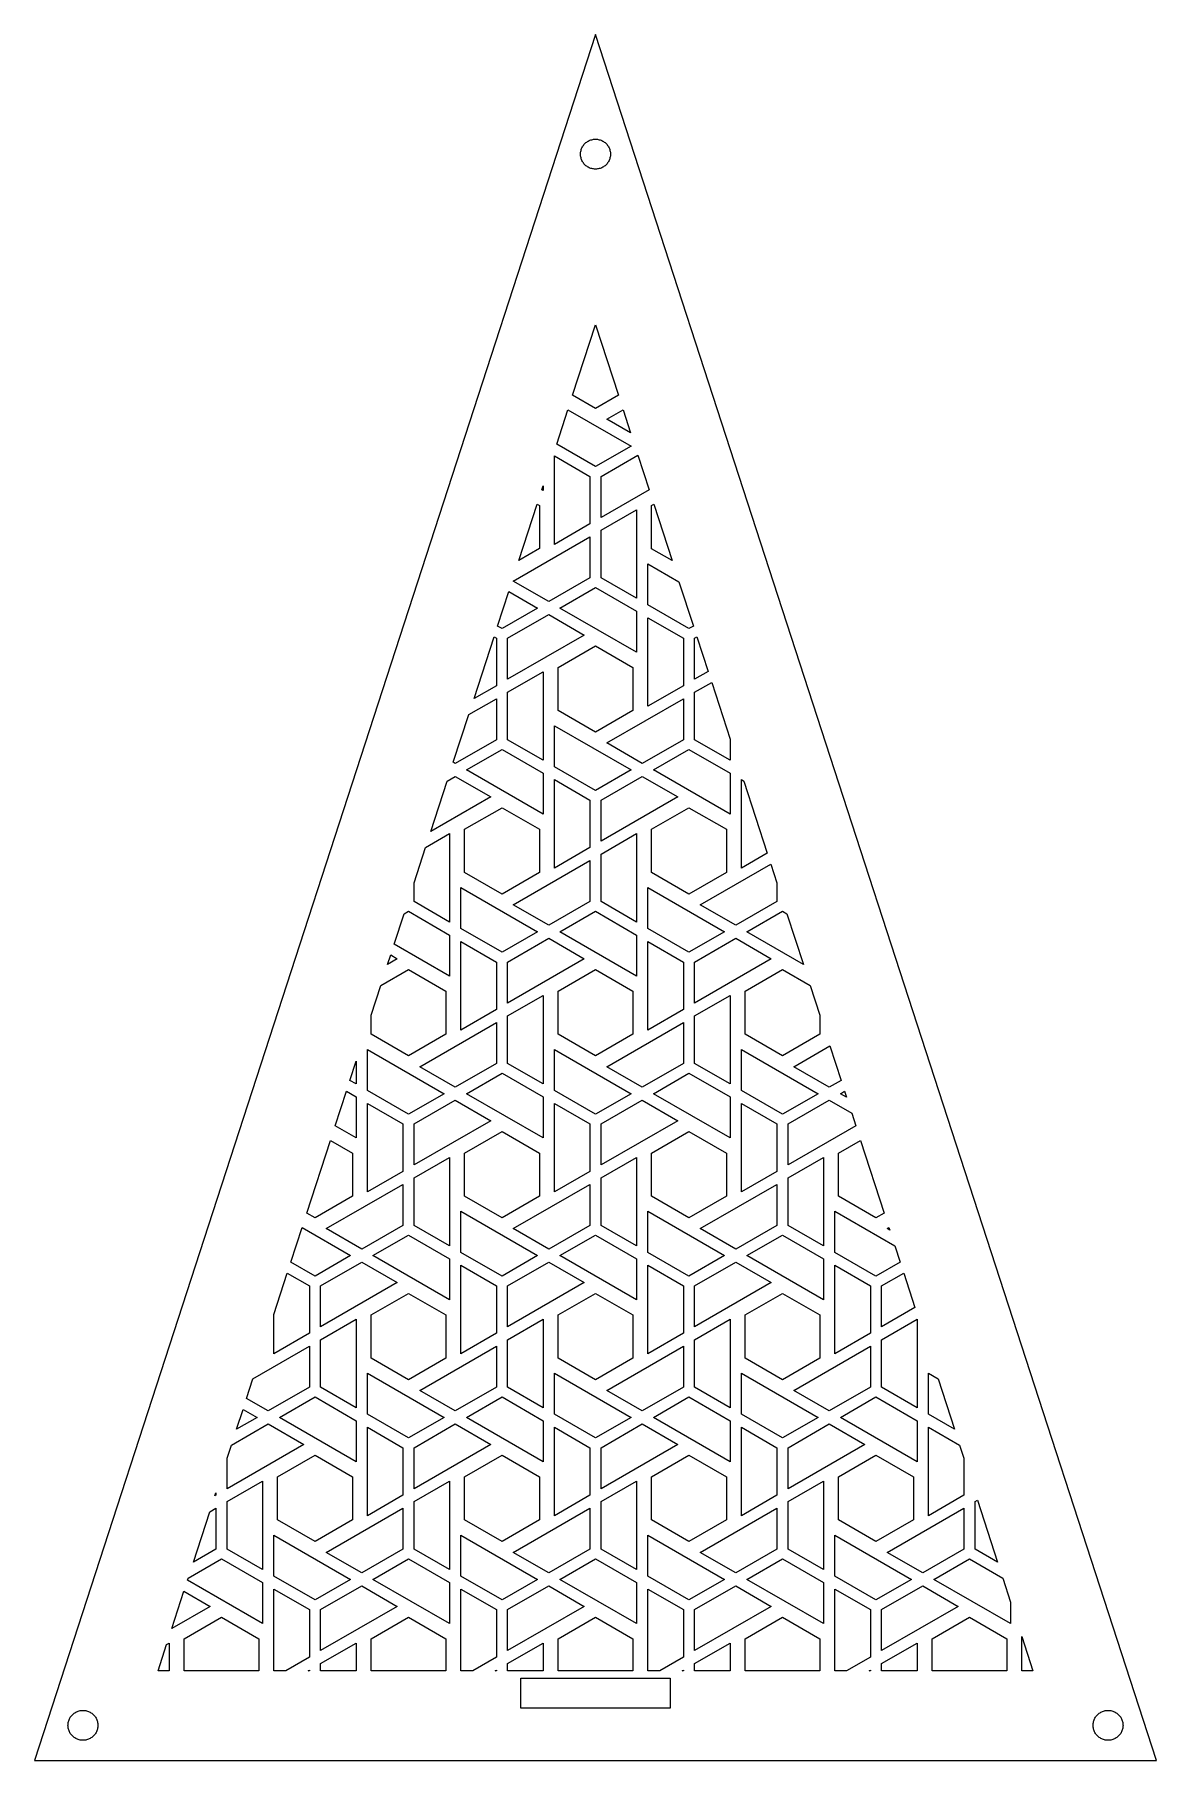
# Model space of a CAD drawing. Header units: metres. Extents: x -75 to 75, y 0 to 231.
import ezdxf

# ---------------------------------------------------------------- set-up
doc = ezdxf.new("R2010")
doc.units = ezdxf.units.M

msp = doc.modelspace()

# ---------------------------------------------------------------- linework, layer by layer
for p, q in [((0, 230.826), (-75, 0)), ((75, 0), (0, 230.826)), ((-2, 214.826), (-1.99605, 214.952)), ((-1.99605, 214.701), (-2, 214.826)), ((-1.99605, 214.952), (-1.98422, 215.077)), ((-1.98422, 214.576), (-1.99605, 214.701)), ((-1.98422, 215.077), (-1.96457, 215.201)), ((-1.96457, 215.201), (-1.93716, 215.324)), ((-1.93716, 215.324), (-1.9021, 215.444)), ((-1.9021, 215.444), (-1.85954, 215.562)), ((-1.85954, 215.562), (-1.80965, 215.678)), ((-1.80965, 215.678), (-1.75261, 215.79)), ((-1.75261, 215.79), (-1.68864, 215.898)), ((-1.68864, 215.898), (-1.61803, 216.002)), ((-1.61803, 216.002), (-1.54102, 216.101)), ((-1.54102, 216.101), (-1.45793, 216.195)), ((-1.45793, 216.195), (-1.36908, 216.284)), ((-1.36908, 216.284), (-1.27484, 216.367)), ((-1.27484, 216.367), (-1.17557, 216.444)), ((-1.17557, 216.444), (-1.07164, 216.515)), ((-1.07164, 216.515), (-0.963501, 216.579)), ((-0.963501, 216.579), (-0.851547, 216.636)), ((-0.851547, 216.636), (-0.736237, 216.686)), ((-0.736237, 216.686), (-0.618027, 216.728)), ((-0.618027, 216.728), (-0.497375, 216.763)), ((-0.497375, 216.763), (-0.374756, 216.791)), ((-0.374756, 216.791), (-0.250656, 216.81)), ((-0.250656, 216.81), (-0.12558, 216.822)), ((-0.12558, 216.822), (0, 216.826)), ((0, 216.826), (0.12558, 216.822)), ((0.12558, 216.822), (0.250656, 216.81)), ((0.250656, 216.81), (0.374756, 216.791)), ((0.374756, 216.791), (0.497375, 216.763)), ((0.497375, 216.763), (0.618027, 216.728)), ((0.618027, 216.728), (0.736237, 216.686)), ((0.736237, 216.686), (0.851547, 216.636)), ((0.851547, 216.636), (0.963501, 216.579)), ((0.963501, 216.579), (1.07164, 216.515)), ((1.07164, 216.515), (1.17557, 216.444)), ((1.17557, 216.444), (1.27484, 216.367)), ((1.27484, 216.367), (1.36908, 216.284)), ((1.36908, 216.284), (1.45793, 216.195)), ((1.45793, 216.195), (1.54102, 216.101)), ((1.54102, 216.101), (1.61803, 216.002)), ((1.61803, 216.002), (1.68864, 215.898)), ((1.68864, 215.898), (1.75261, 215.79)), ((1.75261, 215.79), (1.80965, 215.678)), ((1.80965, 215.678), (1.85954, 215.562)), ((1.85954, 215.562), (1.9021, 215.444)), ((1.9021, 215.444), (1.93716, 215.324)), ((1.93716, 215.324), (1.96457, 215.201)), ((1.96457, 215.201), (1.98422, 215.077)), ((1.98422, 215.077), (1.99605, 214.952)), ((1.99605, 214.701), (1.98422, 214.576)), ((1.99605, 214.952), (2, 214.826)), ((2, 214.826), (1.99605, 214.701)), ((-1.96457, 214.451), (-1.98422, 214.576)), ((-1.93716, 214.329), (-1.96457, 214.451)), ((-1.9021, 214.208), (-1.93716, 214.329)), ((-1.85954, 214.09), (-1.9021, 214.208)), ((-1.80965, 213.975), (-1.85954, 214.09)), ((-1.75261, 213.863), (-1.80965, 213.975)), ((-1.68864, 213.755), (-1.75261, 213.863)), ((-1.61803, 213.651), (-1.68864, 213.755)), ((-1.54102, 213.551), (-1.61803, 213.651)), ((-1.45793, 213.457), (-1.54102, 213.551)), ((-1.36908, 213.368), (-1.45793, 213.457)), ((-1.27484, 213.285), (-1.36908, 213.368)), ((-1.17557, 213.208), (-1.27484, 213.285)), ((-1.07164, 213.138), (-1.17557, 213.208)), ((-0.963501, 213.074), (-1.07164, 213.138)), ((-0.851547, 213.017), (-0.963501, 213.074)), ((-0.736237, 212.967), (-0.851547, 213.017)), ((-0.618027, 212.924), (-0.736237, 212.967)), ((-0.497375, 212.889), (-0.618027, 212.924)), ((-0.374756, 212.862), (-0.497375, 212.889)), ((-0.250656, 212.842), (-0.374756, 212.862)), ((-0.12558, 212.83), (-0.250656, 212.842)), ((0, 212.826), (-0.12558, 212.83)), ((0.12558, 212.83), (0, 212.826)), ((0.250656, 212.842), (0.12558, 212.83)), ((0.374756, 212.862), (0.250656, 212.842)), ((0.497375, 212.889), (0.374756, 212.862)), ((0.618027, 212.924), (0.497375, 212.889)), ((0.736237, 212.967), (0.618027, 212.924)), ((0.851547, 213.017), (0.736237, 212.967)), ((0.963501, 213.074), (0.851547, 213.017)), ((1.07164, 213.138), (0.963501, 213.074)), ((1.17557, 213.208), (1.07164, 213.138)), ((1.27484, 213.285), (1.17557, 213.208)), ((1.36908, 213.368), (1.27484, 213.285)), ((1.45793, 213.457), (1.36908, 213.368)), ((1.54102, 213.551), (1.45793, 213.457)), ((1.61803, 213.651), (1.54102, 213.551)), ((1.68864, 213.755), (1.61803, 213.651)), ((1.75261, 213.863), (1.68864, 213.755)), ((1.80965, 213.975), (1.75261, 213.863)), ((1.85954, 214.09), (1.80965, 213.975)), ((1.9021, 214.208), (1.85954, 214.09)), ((1.93716, 214.329), (1.9021, 214.208)), ((1.96457, 214.451), (1.93716, 214.329)), ((1.98422, 214.576), (1.96457, 214.451)), ((-3.05441, 182.593), (0, 191.993)), ((0, 191.993), (3.05435, 182.593)), ((0, 180.83), (-3.05441, 182.593)), ((3.05435, 182.593), (0, 180.83)), ((-5.18695, 176.03), (-3.6864, 180.648)), ((-3.6864, 180.648), (4.7493, 175.777)), ((1.49994, 179.386), (3.68634, 180.648)), ((3.68634, 180.648), (4.69611, 177.54)), ((4.69611, 177.54), (1.49994, 179.386)), ((0, 173.035), (-5.18695, 176.03)), ((4.7493, 175.777), (0, 173.035)), ((-5.50003, 174.477), (-0.749969, 171.735)), ((-5.50003, 162.643), (-5.50003, 174.477)), ((0.750351, 171.735), (5.66106, 174.57)), ((5.66106, 174.57), (7.16162, 169.952)), ((-0.749969, 171.735), (-0.749969, 165.385)), ((0.750732, 166.251), (0.750351, 171.735)), ((-7.16158, 169.952), (-7.00031, 170.449)), ((-7.00035, 169.859), (-7.16158, 169.952)), ((-7.00031, 170.449), (-7.00035, 169.859)), ((7.16162, 169.952), (0.750732, 166.251)), ((-10.2377, 160.485), (-7.79352, 168.007)), ((-7.79352, 168.007), (-7.50046, 167.838)), ((-7.50046, 167.838), (-7.50046, 162.066)), ((0.749969, 164.519), (5.50003, 167.261)), ((5.50003, 167.261), (5.50003, 155.426)), ((7.50046, 167.838), (7.79361, 168.007)), ((7.50046, 162.065), (7.50046, 167.838)), ((7.79361, 168.007), (10.2377, 160.485)), ((-0.749969, 165.385), (-5.50003, 162.643)), ((0.749969, 158.168), (0.749969, 164.519)), ((-11.0001, 157.735), (-0.750732, 163.652)), ((-7.50046, 162.066), (-10.2377, 160.485)), ((-0.750732, 163.652), (-0.750351, 158.168)), ((10.2377, 160.485), (7.50046, 162.065)), ((6.99997, 154.56), (7.00035, 160.044)), ((7.00035, 160.044), (11.1616, 157.642)), ((-6.25038, 154.993), (-11.0001, 157.735)), ((-0.750351, 158.168), (-6.25038, 154.993)), ((5.50003, 155.426), (0.749969, 158.168)), ((11.1616, 157.642), (13.0849, 151.722)), ((-13.085, 151.722), (-11.5844, 156.34)), ((-11.5844, 156.34), (-7.7507, 154.127)), ((-4.7493, 154.126), (0, 156.868)), ((0, 156.868), (5.50003, 153.693)), ((-7.7507, 154.127), (-12.5, 151.384)), ((-11.7496, 150.085), (-6.24962, 153.26)), ((-6.24962, 153.26), (-1.49994, 150.518)), ((5.49965, 148.209), (-4.7493, 154.126)), ((5.50003, 153.693), (5.49965, 148.209)), ((12.5, 151.384), (6.99997, 154.56)), ((6.99997, 152.827), (11.75, 150.085)), ((6.99997, 140.992), (6.99997, 152.827)), ((-16.2416, 142.007), (-13.559, 150.263)), ((-13.559, 150.263), (-13.25, 150.085)), ((-13.25, 150.085), (-13.25, 143.734)), ((-12.5, 151.384), (-13.085, 151.722)), ((-11.7493, 144.6), (-11.7496, 150.085)), ((-1.49994, 150.518), (-11.7493, 144.6)), ((11.75, 150.085), (11.75, 143.734)), ((13.0849, 151.722), (12.5, 151.384)), ((13.2504, 150.085), (13.5591, 150.263)), ((13.2507, 144.6), (13.2504, 150.085)), ((13.5591, 150.263), (15.0596, 145.645)), ((-4.99954, 146.187), (0, 149.074)), ((0, 149.074), (4.99954, 146.188)), ((-11.75, 142.868), (-6.99997, 145.61)), ((-6.99997, 145.61), (-6.99997, 133.775)), ((-4.99954, 140.414), (-4.99954, 146.187)), ((4.99954, 146.188), (4.99954, 140.415)), ((15.0596, 145.645), (13.2507, 144.6)), ((-13.25, 143.734), (-16.2416, 142.007)), ((11.75, 143.734), (6.99997, 140.992)), ((13.25, 142.868), (15.5335, 144.186)), ((15.5335, 144.186), (18, 136.595)), ((-16.9343, 139.875), (-13.2507, 142.002)), ((-13.2507, 142.002), (-13.2504, 136.517)), ((-11.75, 136.517), (-11.75, 142.868)), ((1.49994, 136.084), (11.7493, 142.002)), ((11.7493, 142.002), (11.7496, 136.517)), ((13.25, 136.517), (13.25, 142.868)), ((-19.0086, 133.491), (-16.9343, 139.875)), ((0, 137.528), (-4.99954, 140.414)), ((4.99954, 140.415), (0, 137.528)), ((-13.2504, 136.517), (-18.7504, 133.342)), ((-6.99997, 133.775), (-11.75, 136.517)), ((-5.50003, 132.909), (-5.49965, 138.393)), ((-5.49965, 138.393), (4.7493, 132.476)), ((11.7496, 136.517), (6.24962, 133.342)), ((18, 133.775), (13.25, 136.517)), ((18, 136.595), (18, 133.775)), ((-17.2493, 132.475), (-12.5, 135.218)), ((-12.5, 135.218), (-6.99997, 132.042)), ((6.24962, 133.342), (1.49994, 136.084)), ((7.7507, 132.475), (12.5, 135.218)), ((12.5, 135.218), (18, 132.042)), ((-19.821, 130.991), (-18.7496, 131.609)), ((-18.7504, 133.342), (-19.0086, 133.491)), ((-18.7496, 131.609), (-13.9999, 128.867)), ((-7.00035, 126.558), (-17.2493, 132.475)), ((-6.99997, 132.042), (-7.00035, 126.558)), ((0, 129.734), (-5.50003, 132.909)), ((4.7493, 132.476), (0, 129.734)), ((0.750351, 128.434), (6.25038, 131.609)), ((6.25038, 131.609), (11.0001, 128.867)), ((17.9996, 126.558), (7.7507, 132.475)), ((18, 132.042), (17.9996, 126.558)), ((-22.0145, 124.24), (-19.821, 130.991)), ((-5.50003, 131.176), (-0.749969, 128.434)), ((-5.50003, 119.341), (-5.50003, 131.176)), ((19.5, 131.176), (19.821, 130.991)), ((19.5, 119.341), (19.5, 131.176)), ((19.821, 130.991), (22.9576, 121.337)), ((-13.9999, 128.867), (-22.0145, 124.24)), ((-17.4995, 124.537), (-12.5, 127.423)), ((-12.5, 127.423), (-7.50046, 124.537)), ((-0.749969, 128.434), (-0.749969, 122.083)), ((0.750732, 122.95), (0.750351, 128.434)), ((11.0001, 128.867), (0.750732, 122.95)), ((7.50046, 124.537), (12.5, 127.423)), ((12.5, 127.423), (17.4995, 124.537)), ((-22.7072, 122.108), (-19.5, 123.959)), ((-19.5, 123.959), (-19.5, 112.125)), ((-17.4995, 118.764), (-17.4995, 124.537)), ((-7.50046, 124.537), (-7.50046, 118.764)), ((0.749969, 121.217), (5.50003, 123.959)), ((5.50003, 123.959), (5.50003, 112.125)), ((7.50046, 118.764), (7.50046, 124.537)), ((17.4995, 124.537), (17.4995, 118.764)), ((-24.25, 117.36), (-22.7072, 122.108)), ((-11.0001, 114.434), (-0.750732, 120.351)), ((-0.749969, 122.083), (-5.50003, 119.341)), ((-0.750732, 120.351), (-0.750351, 114.867)), ((0.749969, 114.867), (0.749969, 121.217)), ((22.9576, 121.337), (19.5, 119.341)), ((-12.5, 115.878), (-17.4995, 118.764)), ((-7.50046, 118.764), (-12.5, 115.878)), ((12.5, 115.878), (7.50046, 118.764)), ((17.4995, 118.764), (12.5, 115.878)), ((13.9999, 114.434), (23.4314, 119.879)), ((23.4314, 119.879), (24.2495, 117.361)), ((-24.25, 114.867), (-24.25, 117.36)), ((-18, 111.258), (-17.9996, 116.743)), ((-17.9996, 116.743), (-7.7507, 110.825)), ((6.99997, 111.258), (7.00035, 116.743)), ((7.00035, 116.743), (17.2493, 110.825)), ((24.2495, 117.361), (24.2496, 114.867)), ((-26.9065, 109.184), (-25.5935, 113.225)), ((-25.5935, 113.225), (-25, 113.567)), ((-25, 113.567), (-19.5, 110.392)), ((-19.5, 112.125), (-24.25, 114.867)), ((-6.25038, 111.691), (-11.0001, 114.434)), ((-0.750351, 114.867), (-6.25038, 111.691)), ((-4.7493, 110.825), (0, 113.567)), ((0, 113.567), (5.50003, 110.392)), ((5.50003, 112.125), (0.749969, 114.867)), ((18.7496, 111.691), (13.9999, 114.434)), ((24.2496, 114.867), (18.7496, 111.691)), ((20.2507, 110.825), (25, 113.567)), ((25, 113.567), (25.5935, 113.225)), ((25.5935, 113.225), (27.787, 106.474)), ((-12.5, 108.083), (-18, 111.258)), ((-7.7507, 110.825), (-12.5, 108.083)), ((5.49965, 104.908), (-4.7493, 110.825)), ((12.5, 108.083), (6.99997, 111.258)), ((17.2493, 110.825), (12.5, 108.083)), ((27.787, 106.474), (20.2507, 110.825)), ((-19.5004, 104.908), (-26.9065, 109.184)), ((-19.5, 110.392), (-19.5004, 104.908)), ((-18, 109.526), (-13.25, 106.784)), ((-18, 97.691), (-18, 109.526)), ((-11.7496, 106.784), (-6.24962, 109.959)), ((-6.24962, 109.959), (-1.49994, 107.217)), ((5.50003, 110.392), (5.49965, 104.908)), ((6.99997, 109.526), (11.75, 106.784)), ((6.99997, 97.691), (6.99997, 109.526)), ((13.2504, 106.784), (18.7504, 109.959)), ((18.7504, 109.959), (23.5001, 107.217)), ((-27.7871, 106.474), (-27.3805, 107.725)), ((-26.4999, 107.217), (-27.7871, 106.474)), ((-27.3805, 107.725), (-26.4999, 107.217)), ((-13.25, 106.784), (-13.25, 100.433)), ((-11.7493, 101.299), (-11.7496, 106.784)), ((-1.49994, 107.217), (-11.7493, 101.299)), ((11.75, 106.784), (11.75, 100.433)), ((13.2507, 101.299), (13.2504, 106.784)), ((23.5001, 107.217), (13.2507, 101.299)), ((-28.711, 103.63), (-25, 105.773)), ((-25, 105.773), (-20.0005, 102.887)), ((-4.99954, 102.886), (0, 105.773)), ((0, 105.773), (4.99954, 102.887)), ((20.0005, 102.886), (25, 105.773)), ((25, 105.773), (28.7108, 103.631)), ((-29.9995, 99.6644), (-28.711, 103.63)), ((-20.0005, 102.887), (-20.0005, 97.1138)), ((-11.75, 99.567), (-6.99997, 102.309)), ((-6.99997, 102.309), (-6.99997, 90.4743)), ((-4.99954, 97.1134), (-4.99954, 102.886)), ((4.99954, 102.887), (4.99954, 97.1138)), ((13.25, 99.567), (18, 102.309)), ((18, 102.309), (18, 90.4743)), ((20.0005, 97.1134), (20.0005, 102.886)), ((28.7108, 103.631), (29.9995, 99.6644)), ((-29.9995, 97.1134), (-29.9995, 99.6644)), ((-13.25, 100.433), (-18, 97.691)), ((-11.75, 93.2163), (-11.75, 99.567)), ((11.75, 100.433), (6.99997, 97.691)), ((13.25, 93.2163), (13.25, 99.567)), ((29.9995, 99.6644), (29.9995, 97.1138)), ((-25, 94.2272), (-29.9995, 97.1134)), ((-20.0005, 97.1138), (-25, 94.2272)), ((-23.5001, 92.7834), (-13.2507, 98.7007)), ((-13.2507, 98.7007), (-13.2504, 93.2163)), ((0, 94.2272), (-4.99954, 97.1134)), ((4.99954, 97.1138), (0, 94.2272)), ((1.49994, 92.7834), (11.7493, 98.7007)), ((11.7493, 98.7007), (11.7496, 93.2163)), ((25, 94.2272), (20.0005, 97.1134)), ((29.9995, 97.1138), (25, 94.2272)), ((-30.5, 89.608), (-30.4996, 95.0924)), ((-30.4996, 95.0924), (-20.2507, 89.175)), ((-5.50003, 89.608), (-5.49965, 95.0924)), ((-5.49965, 95.0924), (4.7493, 89.175)), ((19.5, 89.608), (19.5004, 95.0924)), ((19.5004, 95.0924), (29.7493, 89.175)), ((26.4999, 92.7834), (31.3294, 95.5716)), ((31.3294, 95.5716), (32.8299, 90.9533)), ((-32.8299, 90.9534), (-32, 93.5077)), ((-32, 93.5077), (-32, 90.4743)), ((-18.7504, 90.041), (-23.5001, 92.7834)), ((-13.2504, 93.2163), (-18.7504, 90.041)), ((-6.99997, 90.4743), (-11.75, 93.2163)), ((6.24962, 90.041), (1.49994, 92.7834)), ((11.7496, 93.2163), (6.24962, 90.041)), ((18, 90.4743), (13.25, 93.2163)), ((31.2496, 90.041), (26.4999, 92.7834)), ((-32, 90.4743), (-32.8299, 90.9534)), ((-17.2493, 89.1747), (-12.5, 91.917)), ((-12.5, 91.917), (-6.99997, 88.7417)), ((7.7507, 89.1747), (12.5, 91.917)), ((12.5, 91.917), (18, 88.7417)), ((32.8299, 90.9533), (31.2496, 90.041)), ((-34.8045, 84.8763), (-33.3039, 89.4945)), ((-33.3039, 89.4945), (-32, 88.7417)), ((-32, 88.7417), (-32.0004, 83.2573)), ((-25, 86.4326), (-30.5, 89.608)), ((-30.5, 87.8754), (-25.75, 85.1334)), ((-30.5, 76.0406), (-30.5, 87.8754)), ((-20.2507, 89.175), (-25, 86.4326)), ((-24.2496, 85.1334), (-18.7496, 88.3087)), ((-18.7496, 88.3087), (-13.9999, 85.5663)), ((-7.00035, 83.2573), (-17.2493, 89.1747)), ((-6.99997, 88.7417), (-7.00035, 83.2573)), ((0, 86.4326), (-5.50003, 89.608)), ((-5.50003, 87.8754), (-0.749969, 85.1334)), ((-5.50003, 76.0406), (-5.50003, 87.8754)), ((4.7493, 89.175), (0, 86.4326)), ((0.750351, 85.1334), (6.25038, 88.3087)), ((6.25038, 88.3087), (11.0001, 85.5663)), ((17.9996, 83.2573), (7.7507, 89.1747)), ((18, 88.7417), (17.9996, 83.2573)), ((25, 86.4326), (19.5, 89.608)), ((19.5, 87.8754), (24.25, 85.1334)), ((19.5, 76.0406), (19.5, 87.8754)), ((29.7493, 89.175), (25, 86.4326)), ((25.7504, 85.1334), (31.2504, 88.3087)), ((31.2504, 88.3087), (34.2524, 86.5754)), ((32.7507, 89.1747), (33.304, 89.4942)), ((33.5596, 88.7076), (32.7507, 89.1747)), ((33.304, 89.4942), (33.5596, 88.7076)), ((-13.9999, 85.5663), (-24.2493, 79.649)), ((11.0001, 85.5663), (0.750732, 79.649)), ((34.2524, 86.5754), (34.8045, 84.8761)), ((-32.0004, 83.2573), (-34.8045, 84.8763)), ((-25.75, 85.1334), (-25.75, 78.7827)), ((-24.2493, 79.649), (-24.2496, 85.1334)), ((-17.4995, 81.2359), (-12.5, 84.1225)), ((-12.5, 84.1225), (-7.50046, 81.2363)), ((-0.749969, 85.1334), (-0.749969, 78.7827)), ((0.750732, 79.649), (0.750351, 85.1334)), ((7.50046, 81.2359), (12.5, 84.1225)), ((12.5, 84.1225), (17.4995, 81.2363)), ((24.25, 85.1334), (24.25, 78.7827)), ((25.7507, 79.649), (25.7504, 85.1334)), ((34.8045, 84.8761), (25.7507, 79.649)), ((-38.5953, 73.2092), (-35.4365, 82.9312)), ((-35.4365, 82.9312), (-32.5005, 81.2363)), ((-32.5005, 81.2363), (-32.5005, 75.4635)), ((-17.4995, 75.4631), (-17.4995, 81.2359)), ((-7.50046, 81.2363), (-7.50046, 75.4635)), ((7.50046, 75.4631), (7.50046, 81.2359)), ((17.4995, 81.2363), (17.4995, 75.4635)), ((32.5005, 81.2359), (35.4365, 82.9311)), ((32.5005, 75.4631), (32.5005, 81.2359)), ((35.4365, 82.9311), (38.5953, 73.2093)), ((-25.75, 78.7827), (-30.5, 76.0406)), ((-24.25, 77.9167), (-19.5, 80.6587)), ((-19.5, 80.6587), (-19.5, 68.824)), ((-0.749969, 78.7827), (-5.50003, 76.0406)), ((0.749969, 77.9167), (5.50003, 80.6587)), ((5.50003, 80.6587), (5.50003, 68.824)), ((24.25, 78.7827), (19.5, 76.0406)), ((25.75, 77.9167), (30.5, 80.6587)), ((30.5, 80.6587), (30.5, 68.824)), ((-36.0001, 71.133), (-25.7507, 77.0504)), ((-25.7507, 77.0504), (-25.7504, 71.566)), ((-24.25, 71.566), (-24.25, 77.9167)), ((-11.0001, 71.133), (-0.750732, 77.0504)), ((-0.750732, 77.0504), (-0.750351, 71.566)), ((0.749969, 71.566), (0.749969, 77.9167)), ((13.9999, 71.133), (24.2493, 77.0504)), ((24.2493, 77.0504), (24.2496, 71.566)), ((25.75, 71.566), (25.75, 77.9167)), ((-32.5005, 75.4635), (-37.5, 72.5769)), ((-12.5, 72.5769), (-17.4995, 75.4631)), ((-7.50046, 75.4635), (-12.5, 72.5769)), ((12.5, 72.5769), (7.50046, 75.4631)), ((17.4995, 75.4635), (12.5, 72.5769)), ((37.5, 72.5769), (32.5005, 75.4631)), ((-37.5, 72.5769), (-38.5953, 73.2092)), ((-25.7504, 71.566), (-31.2504, 68.3907)), ((-19.5, 68.824), (-24.25, 71.566)), ((-18, 67.9577), (-17.9996, 73.4421)), ((-17.9996, 73.4421), (-7.7507, 67.5247)), ((-0.750351, 71.566), (-6.25038, 68.3907)), ((5.50003, 68.824), (0.749969, 71.566)), ((6.99997, 67.9577), (7.00035, 73.4421)), ((7.00035, 73.4421), (17.2493, 67.5247)), ((24.2496, 71.566), (18.7496, 68.3907)), ((30.5, 68.824), (25.75, 71.566)), ((32, 67.9577), (32.0004, 73.4421)), ((32.0004, 73.4421), (40.0251, 68.8089)), ((38.5953, 73.2093), (37.5, 72.5769)), ((-40.7279, 66.6459), (-39.2273, 71.2641)), ((-39.2273, 71.2641), (-32.7507, 67.5247)), ((-31.2504, 68.3907), (-36.0001, 71.133)), ((-29.7493, 67.524), (-25, 70.2663)), ((-25, 70.2663), (-19.5, 67.091)), ((-6.25038, 68.3907), (-11.0001, 71.133)), ((-4.7493, 67.524), (0, 70.2663)), ((0, 70.2663), (5.50003, 67.091)), ((18.7496, 68.3907), (13.9999, 71.133)), ((20.2507, 67.524), (25, 70.2663)), ((25, 70.2663), (30.5, 67.091)), ((38.9999, 71.133), (39.2273, 71.2643)), ((39.3323, 70.9412), (38.9999, 71.133)), ((39.2273, 71.2643), (39.3323, 70.9412)), ((-32.7507, 67.5247), (-37.5, 64.7823)), ((-19.5004, 61.6066), (-29.7493, 67.524)), ((-19.5, 67.091), (-19.5004, 61.6066)), ((-12.5, 64.7823), (-18, 67.9577)), ((-7.7507, 67.5247), (-12.5, 64.7823)), ((5.49965, 61.6066), (-4.7493, 67.524)), ((5.50003, 67.091), (5.49965, 61.6066)), ((12.5, 64.7823), (6.99997, 67.9577)), ((17.2493, 67.5247), (12.5, 64.7823)), ((30.4996, 61.6066), (20.2507, 67.524)), ((30.5, 67.091), (30.4996, 61.6066)), ((37.5, 64.7823), (32, 67.9577)), ((40.0251, 68.8089), (40.7278, 66.6462)), ((-43, 59.653), (-41.202, 65.1867)), ((-41.202, 65.1867), (-38.25, 63.4827)), ((-37.5, 64.7823), (-40.7279, 66.6459)), ((-36.7496, 63.4827), (-31.2496, 66.658)), ((-31.2496, 66.658), (-26.4999, 63.9156)), ((-18, 66.2247), (-13.25, 63.4827)), ((-18, 54.39), (-18, 66.2247)), ((-11.7496, 63.4827), (-6.24962, 66.658)), ((-6.24962, 66.658), (-1.49994, 63.9156)), ((6.99997, 66.2247), (11.75, 63.4827)), ((6.99997, 54.39), (6.99997, 66.2247)), ((13.2504, 63.4827), (18.7504, 66.658)), ((18.7504, 66.658), (23.5001, 63.9156)), ((32, 66.2247), (36.75, 63.4827)), ((32, 54.39), (32, 66.2247)), ((40.7278, 66.6462), (37.5, 64.7823)), ((38.2504, 63.4827), (41.202, 65.1868)), ((41.202, 65.1868), (42.7026, 60.5685)), ((-38.25, 63.4827), (-38.25, 57.132)), ((-36.7493, 57.9983), (-36.7496, 63.4827)), ((-26.4999, 63.9156), (-36.7493, 57.9983)), ((-29.9995, 59.5852), (-25, 62.4718)), ((-25, 62.4718), (-20.0005, 59.5856)), ((-13.25, 63.4827), (-13.25, 57.132)), ((-11.7493, 57.9983), (-11.7496, 63.4827)), ((-1.49994, 63.9156), (-11.7493, 57.9983)), ((-4.99954, 59.5852), (0, 62.4718)), ((0, 62.4718), (4.99954, 59.5856)), ((11.75, 63.4827), (11.75, 57.132)), ((13.2507, 57.9983), (13.2504, 63.4827)), ((23.5001, 63.9156), (13.2507, 57.9983)), ((20.0005, 59.5852), (25, 62.4718)), ((25, 62.4718), (29.9995, 59.5856)), ((36.75, 63.4827), (36.75, 57.132)), ((38.2507, 57.9983), (38.2504, 63.4827)), ((42.7026, 60.5685), (38.2507, 57.9983)), ((-43, 54.39), (-43, 59.653)), ((-36.75, 56.266), (-32, 59.008)), ((-32, 59.008), (-32, 47.1733)), ((-29.9995, 53.8124), (-29.9995, 59.5852)), ((-20.0005, 59.5856), (-20.0005, 53.8128)), ((-11.75, 56.266), (-6.99997, 59.008)), ((-6.99997, 59.008), (-6.99997, 47.1733)), ((-4.99954, 53.8124), (-4.99954, 59.5852)), ((4.99954, 59.5856), (4.99954, 53.8128)), ((13.25, 56.266), (18, 59.008)), ((18, 59.008), (18, 47.1733)), ((20.0005, 53.8124), (20.0005, 59.5852)), ((29.9995, 59.5856), (29.9995, 53.8128)), ((38.25, 56.266), (43, 59.008)), ((43, 59.008), (43, 47.1733)), ((-45.7977, 51.0425), (-38.2507, 55.3997)), ((-38.25, 57.132), (-43, 54.39)), ((-38.2507, 55.3997), (-38.2504, 49.9153)), ((-36.75, 49.9153), (-36.75, 56.266)), ((-23.5001, 49.4823), (-13.2507, 55.3997)), ((-13.25, 57.132), (-18, 54.39)), ((-13.2507, 55.3997), (-13.2504, 49.9153)), ((-11.75, 49.9153), (-11.75, 56.266)), ((1.49994, 49.4823), (11.7493, 55.3997)), ((11.75, 57.132), (6.99997, 54.39)), ((11.7493, 55.3997), (11.7496, 49.9153)), ((13.25, 49.9153), (13.25, 56.266)), ((26.4999, 49.4823), (36.7493, 55.3997)), ((36.75, 57.132), (32, 54.39)), ((36.7493, 55.3997), (36.7496, 49.9153)), ((38.25, 49.9153), (38.25, 56.266)), ((-25, 50.9262), (-29.9995, 53.8124)), ((-20.0005, 53.8128), (-25, 50.9262)), ((0, 50.9262), (-4.99954, 53.8124)), ((4.99954, 53.8128), (0, 50.9262)), ((25, 50.9262), (20.0005, 53.8124)), ((29.9995, 53.8128), (25, 50.9262)), ((-46.6515, 48.415), (-45.7977, 51.0425)), ((-30.5, 46.307), (-30.4996, 51.7914)), ((-30.4996, 51.7914), (-20.2507, 45.874)), ((-5.50003, 46.307), (-5.49965, 51.7914)), ((-5.49965, 51.7914), (4.7493, 45.874)), ((19.5, 46.307), (19.5004, 51.7914)), ((19.5004, 51.7914), (29.7493, 45.874)), ((44.5, 46.307), (44.5004, 51.7914)), ((44.5004, 51.7914), (45.7978, 51.0423)), ((45.7978, 51.0423), (47.9913, 44.2913)), ((-38.2504, 49.9153), (-43.7504, 46.74)), ((-42.2493, 45.8733), (-37.5, 48.6156)), ((-37.5, 48.6156), (-32, 45.4403)), ((-32, 47.1733), (-36.75, 49.9153)), ((-18.7504, 46.74), (-23.5001, 49.4823)), ((-13.2504, 49.9153), (-18.7504, 46.74)), ((-17.2493, 45.8733), (-12.5, 48.6156)), ((-12.5, 48.6156), (-6.99997, 45.4403)), ((-6.99997, 47.1733), (-11.75, 49.9153)), ((6.24962, 46.74), (1.49994, 49.4823)), ((11.7496, 49.9153), (6.24962, 46.74)), ((7.7507, 45.8733), (12.5, 48.6156)), ((12.5, 48.6156), (18, 45.4403)), ((18, 47.1733), (13.25, 49.9153)), ((31.2496, 46.74), (26.4999, 49.4823)), ((36.7496, 49.9153), (31.2496, 46.74)), ((32.7507, 45.8733), (37.5, 48.6156)), ((37.5, 48.6156), (43, 45.4403)), ((43, 47.1733), (38.25, 49.9153)), ((-47.9913, 44.2915), (-47.1254, 46.9564)), ((-47.1254, 46.9564), (-45.2507, 45.874)), ((-43.7504, 46.74), (-46.6515, 48.415)), ((-25, 43.1316), (-30.5, 46.307)), ((0, 43.1316), (-5.50003, 46.307)), ((25, 43.1316), (19.5, 46.307)), ((47.9913, 44.2913), (44.5, 46.307)), ((-48.6844, 42.1583), (-43.7496, 45.0073)), ((-45.2507, 45.874), (-47.9913, 44.2915)), ((-43.7496, 45.0073), (-38.9999, 42.2649)), ((-32.0004, 39.9559), (-42.2493, 45.8733)), ((-32, 45.4403), (-32.0004, 39.9559)), ((-30.5, 44.574), (-25.75, 41.832)), ((-30.5, 32.7393), (-30.5, 44.574)), ((-20.2507, 45.874), (-25, 43.1316)), ((-24.2496, 41.832), (-18.7496, 45.0073)), ((-18.7496, 45.0073), (-13.9999, 42.2649)), ((-7.00035, 39.9559), (-17.2493, 45.8733)), ((-6.99997, 45.4403), (-7.00035, 39.9559)), ((-5.50003, 44.574), (-0.749969, 41.832)), ((-5.50003, 32.7393), (-5.50003, 44.574)), ((4.7493, 45.874), (0, 43.1316)), ((0.750351, 41.832), (6.25038, 45.0073)), ((6.25038, 45.0073), (11.0001, 42.2649)), ((17.9996, 39.9559), (7.7507, 45.8733)), ((18, 45.4403), (17.9996, 39.9559)), ((19.5, 44.574), (24.25, 41.832)), ((19.5, 32.7393), (19.5, 44.574)), ((29.7493, 45.874), (25, 43.1316)), ((25.7504, 41.832), (31.2504, 45.0073)), ((31.2504, 45.0073), (36.0001, 42.2649)), ((42.9996, 39.9559), (32.7507, 45.8733)), ((43, 45.4403), (42.9996, 39.9559)), ((44.5, 44.574), (48.6843, 42.1585)), ((44.5, 32.7393), (44.5, 44.574)), ((-49.2496, 40.4189), (-48.6844, 42.1583)), ((-38.9999, 42.2649), (-49.2493, 36.3476)), ((-25.75, 41.832), (-25.75, 35.4813)), ((-24.2493, 36.3476), (-24.2496, 41.832)), ((-13.9999, 42.2649), (-24.2493, 36.3476)), ((-0.749969, 41.832), (-0.749969, 35.4813)), ((0.750732, 36.3476), (0.750351, 41.832)), ((11.0001, 42.2649), (0.750732, 36.3476)), ((24.25, 41.832), (24.25, 35.4813)), ((25.7507, 36.3476), (25.7504, 41.832)), ((36.0001, 42.2649), (25.7507, 36.3476)), ((48.6843, 42.1585), (49.25, 40.4174)), ((-49.2493, 36.3476), (-49.2496, 40.4189)), ((-42.4995, 37.9345), (-37.5, 40.8211)), ((-37.5, 40.8211), (-32.5005, 37.9349)), ((-17.4995, 37.9345), (-12.5, 40.8211)), ((-12.5, 40.8211), (-7.50046, 37.9349)), ((7.50046, 37.9345), (12.5, 40.8211)), ((12.5, 40.8211), (17.4995, 37.9349)), ((32.5005, 37.9345), (37.5, 40.8211)), ((37.5, 40.8211), (42.4995, 37.9349)), ((49.25, 40.4174), (49.25, 35.4813)), ((-49.25, 34.6153), (-44.5, 37.3573)), ((-44.5, 37.3573), (-44.5, 25.5226)), ((-42.4995, 32.1617), (-42.4995, 37.9345)), ((-32.5005, 37.9349), (-32.5005, 32.1621)), ((-24.25, 34.6153), (-19.5, 37.3573)), ((-19.5, 37.3573), (-19.5, 25.5226)), ((-17.4995, 32.1617), (-17.4995, 37.9345)), ((-7.50046, 37.9349), (-7.50046, 32.1621)), ((0.749969, 34.6153), (5.50003, 37.3573)), ((5.50003, 37.3573), (5.50003, 25.5226)), ((7.50046, 32.1617), (7.50046, 37.9345)), ((17.4995, 37.9349), (17.4995, 32.1621)), ((25.75, 34.6153), (30.5, 37.3573)), ((30.5, 37.3573), (30.5, 25.5226)), ((32.5005, 32.1617), (32.5005, 37.9345)), ((42.4995, 37.9349), (42.4995, 32.1621)), ((-50.8779, 35.4074), (-50.75, 35.8011)), ((-50.75, 35.4813), (-50.8779, 35.4074)), ((-50.75, 35.8011), (-50.75, 35.4813)), ((-25.75, 35.4813), (-30.5, 32.7393)), ((-0.749969, 35.4813), (-5.50003, 32.7393)), ((24.25, 35.4813), (19.5, 32.7393)), ((49.25, 35.4813), (44.5, 32.7393)), ((50.75, 34.6153), (51.0744, 34.8026)), ((51.0744, 34.8026), (53.764, 26.5247)), ((-53.7641, 26.5247), (-51.5705, 33.2757)), ((-51.5705, 33.2757), (-50.7507, 33.749)), ((-50.7507, 33.749), (-50.7504, 28.2646)), ((-49.25, 28.2646), (-49.25, 34.6153)), ((-36.0001, 27.8316), (-25.7507, 33.749)), ((-25.7507, 33.749), (-25.7504, 28.2646)), ((-24.25, 28.2646), (-24.25, 34.6153)), ((-11.0001, 27.8316), (-0.750732, 33.749)), ((-0.750732, 33.749), (-0.750351, 28.2646)), ((0.749969, 28.2646), (0.749969, 34.6153)), ((13.9999, 27.8316), (24.2493, 33.749)), ((24.2493, 33.749), (24.2496, 28.2646)), ((25.75, 28.2646), (25.75, 34.6153)), ((38.9999, 27.8316), (49.2493, 33.749)), ((49.2493, 33.749), (49.2496, 28.2646)), ((50.75, 28.2646), (50.75, 34.6153)), ((-43, 24.6563), (-42.9996, 30.1407)), ((-42.9996, 30.1407), (-32.7507, 24.2233)), ((-37.5, 29.2755), (-42.4995, 32.1617)), ((-32.5005, 32.1621), (-37.5, 29.2755)), ((-18, 24.6563), (-17.9996, 30.1407)), ((-17.9996, 30.1407), (-7.7507, 24.2233)), ((-12.5, 29.2755), (-17.4995, 32.1617)), ((-7.50046, 32.1621), (-12.5, 29.2755)), ((6.99997, 24.6563), (7.00035, 30.1407)), ((7.00035, 30.1407), (17.2493, 24.2233)), ((12.5, 29.2755), (7.50046, 32.1617)), ((17.4995, 32.1621), (12.5, 29.2755)), ((32, 24.6563), (32.0004, 30.1407)), ((32.0004, 30.1407), (42.2493, 24.2233)), ((37.5, 29.2755), (32.5005, 32.1617)), ((42.4995, 32.1621), (37.5, 29.2755)), ((-50.7504, 28.2646), (-53.7641, 26.5247)), ((-44.5, 25.5226), (-49.25, 28.2646)), ((-31.2504, 25.0893), (-36.0001, 27.8316)), ((-25.7504, 28.2646), (-31.2504, 25.0893)), ((-19.5, 25.5226), (-24.25, 28.2646)), ((-6.25038, 25.0893), (-11.0001, 27.8316)), ((-0.750351, 28.2646), (-6.25038, 25.0893)), ((5.50003, 25.5226), (0.749969, 28.2646)), ((18.7496, 25.0893), (13.9999, 27.8316)), ((24.2496, 28.2646), (18.7496, 25.0893)), ((30.5, 25.5226), (25.75, 28.2646)), ((43.7496, 25.0893), (38.9999, 27.8316)), ((49.2496, 28.2646), (43.7496, 25.0893)), ((53.764, 26.5247), (50.75, 28.2646)), ((-54.4573, 24.3912), (-50, 26.965)), ((-50, 26.965), (-44.5, 23.7896)), ((-29.7493, 24.2226), (-25, 26.965)), ((-25, 26.965), (-19.5, 23.7896)), ((-4.7493, 24.2226), (0, 26.965)), ((0, 26.965), (5.50003, 23.7896)), ((20.2507, 24.2226), (25, 26.965)), ((25, 26.965), (30.5, 23.7896)), ((45.2507, 24.2226), (50, 26.965)), ((50, 26.965), (54.4571, 24.3917)), ((-54.5495, 24.1072), (-54.4573, 24.3912)), ((-44.5004, 18.3052), (-54.5495, 24.1072)), ((-44.5, 23.7896), (-44.5004, 18.3052)), ((-37.5, 21.4809), (-43, 24.6563)), ((-32.7507, 24.2233), (-37.5, 21.4809)), ((-36.7496, 20.1813), (-31.2496, 23.3566)), ((-31.2496, 23.3566), (-26.4999, 20.6142)), ((-19.5004, 18.3052), (-29.7493, 24.2226)), ((-19.5, 23.7896), (-19.5004, 18.3052)), ((-12.5, 21.4809), (-18, 24.6563)), ((-7.7507, 24.2233), (-12.5, 21.4809)), ((-11.7496, 20.1813), (-6.24962, 23.3566)), ((-6.24962, 23.3566), (-1.49994, 20.6142)), ((5.49965, 18.3052), (-4.7493, 24.2226)), ((5.50003, 23.7896), (5.49965, 18.3052)), ((12.5, 21.4809), (6.99997, 24.6563)), ((17.2493, 24.2233), (12.5, 21.4809)), ((13.2504, 20.1813), (18.7504, 23.3566)), ((18.7504, 23.3566), (23.5001, 20.6142)), ((30.4996, 18.3052), (20.2507, 24.2226)), ((30.5, 23.7896), (30.4996, 18.3052)), ((37.5, 21.4809), (32, 24.6563)), ((42.2493, 24.2233), (37.5, 21.4809)), ((38.2504, 20.1813), (43.7504, 23.3566)), ((43.7504, 23.3566), (48.5001, 20.6142)), ((55.4996, 18.3052), (45.2507, 24.2226)), ((54.4571, 24.3917), (55.4998, 21.1825)), ((-56.6507, 17.6405), (-55.0235, 22.6487)), ((-55.0235, 22.6487), (-51.4999, 20.6142)), ((-43, 12), (-43, 22.9233)), ((-43, 22.9233), (-38.25, 20.1813)), ((-18, 12), (-18, 22.9233)), ((-18, 22.9233), (-13.25, 20.1813)), ((6.99997, 12), (6.99997, 22.9233)), ((6.99997, 22.9233), (11.75, 20.1813)), ((32, 12), (32, 22.9233)), ((32, 22.9233), (36.75, 20.1813)), ((55.4998, 21.1825), (55.4996, 18.3052)), ((-51.4999, 20.6142), (-56.6507, 17.6405)), ((-54.9995, 16.2838), (-50, 19.1704)), ((-50, 19.1704), (-45.0005, 16.2842)), ((-38.25, 20.1813), (-38.25, 13.8306)), ((-36.7493, 14.6969), (-36.7496, 20.1813)), ((-26.4999, 20.6142), (-36.7493, 14.6969)), ((-29.9995, 16.2838), (-25, 19.1704)), ((-25, 19.1704), (-20.0005, 16.2842)), ((-13.25, 20.1813), (-13.25, 13.8306)), ((-11.7493, 14.6969), (-11.7496, 20.1813)), ((-1.49994, 20.6142), (-11.7493, 14.6969)), ((-4.99954, 16.2838), (0, 19.1704)), ((0, 19.1704), (4.99954, 16.2842)), ((11.75, 20.1813), (11.75, 13.8306)), ((13.2507, 14.6969), (13.2504, 20.1813)), ((23.5001, 20.6142), (13.2507, 14.6969)), ((20.0005, 16.2838), (25, 19.1704)), ((25, 19.1704), (29.9995, 16.2842)), ((36.75, 20.1813), (36.75, 13.8306)), ((38.2507, 14.6969), (38.2504, 20.1813)), ((48.5001, 20.6142), (38.2507, 14.6969)), ((45.0005, 16.2838), (50, 19.1704)), ((50, 19.1704), (54.9995, 16.2842)), ((-54.9995, 12), (-54.9995, 16.2838)), ((-45.0005, 16.2842), (-45.0005, 12)), ((-29.9995, 12), (-29.9995, 16.2838)), ((-20.0005, 16.2842), (-20.0005, 12)), ((-4.99954, 12), (-4.99954, 16.2838)), ((4.99954, 16.2842), (4.99954, 12)), ((20.0005, 12), (20.0005, 16.2838)), ((29.9995, 16.2842), (29.9995, 12)), ((45.0005, 12), (45.0005, 16.2838)), ((54.9995, 16.2842), (54.9995, 12)), ((57, 12), (57, 16.5656)), ((57, 16.5656), (58.4834, 12)), ((-58.4834, 12), (-57.3435, 15.5083)), ((-57.3435, 15.5083), (-57, 15.7066)), ((-57, 15.7066), (-57, 12)), ((-36.75, 12.9646), (-32, 15.7066)), ((-32, 15.7066), (-32, 12)), ((-11.75, 12.9646), (-6.99997, 15.7066)), ((-6.99997, 15.7066), (-6.99997, 12)), ((13.25, 12.9646), (18, 15.7066)), ((18, 15.7066), (18, 12)), ((38.25, 12.9646), (43, 15.7066)), ((43, 15.7066), (43, 12)), ((-57, 12), (-58.4834, 12)), ((-45.0005, 12), (-54.9995, 12)), ((-41.4211, 12), (-43, 12)), ((-38.25, 13.8306), (-41.4211, 12)), ((-38.421, 12), (-38.2507, 12.0983)), ((-38.2507, 12), (-38.421, 12)), ((-38.2507, 12.0983), (-38.2507, 12)), ((-36.75, 12), (-36.75, 12.9646)), ((-32, 12), (-36.75, 12)), ((-20.0005, 12), (-29.9995, 12)), ((-16.4211, 12), (-18, 12)), ((-13.25, 13.8306), (-16.4211, 12)), ((-13.421, 12), (-13.2507, 12.0983)), ((-13.2507, 12), (-13.421, 12)), ((-13.2507, 12.0983), (-13.2507, 12)), ((-11.75, 12), (-11.75, 12.9646)), ((-6.99997, 12), (-11.75, 12)), ((4.99954, 12), (-4.99954, 12)), ((8.57889, 12), (6.99997, 12)), ((11.75, 13.8306), (8.57889, 12)), ((11.579, 12), (11.7493, 12.0983)), ((11.7493, 12), (11.579, 12)), ((11.7493, 12.0983), (11.7493, 12)), ((13.25, 12), (13.25, 12.9646)), ((18, 12), (13.25, 12)), ((29.9995, 12), (20.0005, 12)), ((33.5789, 12), (32, 12)), ((36.75, 13.8306), (33.5789, 12)), ((36.579, 12), (36.7493, 12.0983)), ((36.7493, 12), (36.579, 12)), ((36.7493, 12.0983), (36.7493, 12)), ((38.25, 12), (38.25, 12.9646)), ((43, 12), (38.25, 12)), ((54.9995, 12), (45.0005, 12)), ((58.4834, 12), (57, 12)), ((-10, 7), (-10, 11)), ((-10, 11), (10, 11)), ((10, 11), (10, 7)), ((10, 7), (-10, 7)), ((-70.5279, 4.70227), (-70.5239, 4.82785)), ((-70.5239, 4.57669), (-70.5279, 4.70227)), ((-70.5239, 4.82785), (-70.5121, 4.95294)), ((-70.5121, 4.95294), (-70.4924, 5.07704)), ((-70.4924, 5.07704), (-70.465, 5.19966)), ((-70.465, 5.19966), (-70.43, 5.32031)), ((-70.43, 5.32031), (-70.3874, 5.43852)), ((-70.3874, 5.43852), (-70.3375, 5.55383)), ((-70.3375, 5.55383), (-70.2805, 5.66579)), ((-70.2805, 5.66579), (-70.2165, 5.77393)), ((-70.2165, 5.77393), (-70.1459, 5.87784)), ((-70.1459, 5.87784), (-70.0689, 5.97713)), ((-70.0689, 5.97713), (-69.9858, 6.07137)), ((-69.9858, 6.07137), (-69.897, 6.16022)), ((-69.897, 6.16022), (-69.8027, 6.2433)), ((-69.8027, 6.2433), (-69.7034, 6.32031)), ((-69.7034, 6.32031), (-69.5995, 6.39093)), ((-69.5995, 6.39093), (-69.4914, 6.4549)), ((-69.4914, 6.4549), (-69.3794, 6.51193)), ((-69.3794, 6.51193), (-69.2641, 6.56183)), ((-69.2641, 6.56183), (-69.1459, 6.60439)), ((-69.1459, 6.60439), (-69.0252, 6.63943)), ((-69.0252, 6.63943), (-68.9026, 6.66685)), ((-68.9026, 6.66685), (-68.7785, 6.68651)), ((-68.7785, 6.68651), (-68.6534, 6.69833)), ((-68.6534, 6.69833), (-68.5279, 6.70227)), ((-68.5279, 6.70227), (-68.4023, 6.69833)), ((-68.4023, 6.69833), (-68.2772, 6.68651)), ((-68.2772, 6.68651), (-68.1531, 6.66685)), ((-68.1531, 6.66685), (-68.0305, 6.63943)), ((-68.0305, 6.63943), (-67.9098, 6.60439)), ((-67.9098, 6.60439), (-67.7916, 6.56183)), ((-67.7916, 6.56183), (-67.6763, 6.51193)), ((-67.6763, 6.51193), (-67.5643, 6.4549)), ((-67.5643, 6.4549), (-67.4562, 6.39093)), ((-67.4562, 6.39093), (-67.3523, 6.32031)), ((-67.3523, 6.32031), (-67.253, 6.2433)), ((-67.253, 6.2433), (-67.1588, 6.16022)), ((-67.1588, 6.16022), (-67.0699, 6.07137)), ((-67.0699, 6.07137), (-66.9868, 5.97713)), ((-66.9868, 5.97713), (-66.9098, 5.87784)), ((-66.9098, 5.87784), (-66.8392, 5.77393)), ((-66.8392, 5.77393), (-66.7752, 5.66579)), ((-66.7752, 5.66579), (-66.7182, 5.55383)), ((-66.7182, 5.55383), (-66.6683, 5.43852)), ((-66.6683, 5.43852), (-66.6257, 5.32031)), ((-66.6257, 5.32031), (-66.5907, 5.19966)), ((-66.5907, 5.19966), (-66.5633, 5.07704)), ((-66.5633, 5.07704), (-66.5436, 4.95294)), ((-66.5436, 4.95294), (-66.5318, 4.82785)), ((-66.5318, 4.82785), (-66.5279, 4.70227)), ((-66.5279, 4.70227), (-66.5318, 4.57669)), ((66.5279, 4.70227), (66.5318, 4.82785)), ((66.5318, 4.57669), (66.5279, 4.70227)), ((66.5318, 4.82785), (66.5436, 4.95294)), ((66.5436, 4.95294), (66.5633, 5.07704)), ((66.5633, 5.07704), (66.5907, 5.19966)), ((66.5907, 5.19966), (66.6257, 5.32031)), ((66.6257, 5.32031), (66.6683, 5.43852)), ((66.6683, 5.43852), (66.7182, 5.55383)), ((66.7182, 5.55383), (66.7752, 5.66579)), ((66.7752, 5.66579), (66.8392, 5.77393)), ((66.8392, 5.77393), (66.9098, 5.87784)), ((66.9098, 5.87784), (66.9868, 5.97713)), ((66.9868, 5.97713), (67.0699, 6.07137)), ((67.0699, 6.07137), (67.1588, 6.16022)), ((67.1588, 6.16022), (67.253, 6.2433)), ((67.253, 6.2433), (67.3523, 6.32031)), ((67.3523, 6.32031), (67.4562, 6.39093)), ((67.4562, 6.39093), (67.5643, 6.4549)), ((67.5643, 6.4549), (67.6763, 6.51193)), ((67.6763, 6.51193), (67.7916, 6.56183)), ((67.7916, 6.56183), (67.9098, 6.60439)), ((67.9098, 6.60439), (68.0305, 6.63943)), ((68.0305, 6.63943), (68.1531, 6.66685)), ((68.1531, 6.66685), (68.2772, 6.68651)), ((68.2772, 6.68651), (68.4023, 6.69833)), ((68.4023, 6.69833), (68.5279, 6.70227)), ((68.5279, 6.70227), (68.6534, 6.69833)), ((68.6534, 6.69833), (68.7785, 6.68651)), ((68.7785, 6.68651), (68.9026, 6.66685)), ((68.9026, 6.66685), (69.0252, 6.63943)), ((69.0252, 6.63943), (69.1459, 6.60439)), ((69.1459, 6.60439), (69.2641, 6.56183)), ((69.2641, 6.56183), (69.3794, 6.51193)), ((69.3794, 6.51193), (69.4914, 6.4549)), ((69.4914, 6.4549), (69.5995, 6.39093)), ((69.5995, 6.39093), (69.7034, 6.32031)), ((69.7034, 6.32031), (69.8027, 6.2433)), ((69.8027, 6.2433), (69.897, 6.16022)), ((69.897, 6.16022), (69.9858, 6.07137)), ((69.9858, 6.07137), (70.0689, 5.97713)), ((70.0689, 5.97713), (70.1459, 5.87784)), ((70.1459, 5.87784), (70.2165, 5.77393)), ((70.2165, 5.77393), (70.2805, 5.66579)), ((70.2805, 5.66579), (70.3375, 5.55383)), ((70.3375, 5.55383), (70.3874, 5.43852)), ((70.3874, 5.43852), (70.43, 5.32031)), ((70.43, 5.32031), (70.465, 5.19966)), ((70.465, 5.19966), (70.4924, 5.07704)), ((70.4924, 5.07704), (70.5121, 4.95294)), ((70.5121, 4.95294), (70.5239, 4.82785)), ((70.5239, 4.82785), (70.5279, 4.70227)), ((70.5279, 4.70227), (70.5239, 4.57669)), ((-70.5121, 4.45161), (-70.5239, 4.57669)), ((-70.4924, 4.32751), (-70.5121, 4.45161)), ((-70.465, 4.2049), (-70.4924, 4.32751)), ((-70.43, 4.08424), (-70.465, 4.2049)), ((-70.3874, 3.96602), (-70.43, 4.08424)), ((-70.3375, 3.85072), (-70.3874, 3.96602)), ((-70.2805, 3.73877), (-70.3375, 3.85072)), ((-70.2165, 3.63062), (-70.2805, 3.73877)), ((-70.1459, 3.5267), (-70.2165, 3.63062)), ((-70.0689, 3.42743), (-70.1459, 3.5267)), ((-69.9858, 3.33318), (-70.0689, 3.42743)), ((-69.897, 3.24434), (-69.9858, 3.33318)), ((-69.8027, 3.16125), (-69.897, 3.24434)), ((-69.7034, 3.08424), (-69.8027, 3.16125)), ((-69.5995, 3.01363), (-69.7034, 3.08424)), ((-69.4914, 2.94966), (-69.5995, 3.01363)), ((-69.3794, 2.89262), (-69.4914, 2.94966)), ((-69.2641, 2.84273), (-69.3794, 2.89262)), ((-69.1459, 2.80016), (-69.2641, 2.84273)), ((-69.0252, 2.76511), (-69.1459, 2.80016)), ((-68.9026, 2.7377), (-69.0252, 2.76511)), ((-68.7785, 2.71805), (-68.9026, 2.7377)), ((-68.6534, 2.70622), (-68.7785, 2.71805)), ((-68.5279, 2.70227), (-68.6534, 2.70622)), ((-68.4023, 2.70622), (-68.5279, 2.70227)), ((-68.2772, 2.71805), (-68.4023, 2.70622)), ((-68.1531, 2.7377), (-68.2772, 2.71805)), ((-68.0305, 2.76511), (-68.1531, 2.7377)), ((-67.9098, 2.80016), (-68.0305, 2.76511)), ((-67.7916, 2.84273), (-67.9098, 2.80016)), ((-67.6763, 2.89262), (-67.7916, 2.84273)), ((-67.5643, 2.94966), (-67.6763, 2.89262)), ((-67.4562, 3.01363), (-67.5643, 2.94966)), ((-67.3523, 3.08424), (-67.4562, 3.01363)), ((-67.253, 3.16125), (-67.3523, 3.08424)), ((-67.1588, 3.24434), (-67.253, 3.16125)), ((-67.0699, 3.33318), (-67.1588, 3.24434)), ((-66.9868, 3.42743), (-67.0699, 3.33318)), ((-66.9098, 3.5267), (-66.9868, 3.42743)), ((-66.8392, 3.63062), (-66.9098, 3.5267)), ((-66.7752, 3.73877), (-66.8392, 3.63062)), ((-66.7182, 3.85072), (-66.7752, 3.73877)), ((-66.6683, 3.96602), (-66.7182, 3.85072)), ((-66.6257, 4.08424), (-66.6683, 3.96602)), ((-66.5907, 4.2049), (-66.6257, 4.08424)), ((-66.5633, 4.32751), (-66.5907, 4.2049)), ((-66.5436, 4.45161), (-66.5633, 4.32751)), ((-66.5318, 4.57669), (-66.5436, 4.45161)), ((66.5436, 4.45161), (66.5318, 4.57669)), ((66.5633, 4.32751), (66.5436, 4.45161)), ((66.5907, 4.2049), (66.5633, 4.32751)), ((66.6257, 4.08424), (66.5907, 4.2049)), ((66.6683, 3.96602), (66.6257, 4.08424)), ((66.7182, 3.85072), (66.6683, 3.96602)), ((66.7752, 3.73877), (66.7182, 3.85072)), ((66.8392, 3.63062), (66.7752, 3.73877)), ((66.9098, 3.5267), (66.8392, 3.63062)), ((66.9868, 3.42743), (66.9098, 3.5267)), ((67.0699, 3.33318), (66.9868, 3.42743)), ((67.1588, 3.24434), (67.0699, 3.33318)), ((67.253, 3.16125), (67.1588, 3.24434)), ((67.3523, 3.08424), (67.253, 3.16125)), ((67.4562, 3.01363), (67.3523, 3.08424)), ((67.5643, 2.94966), (67.4562, 3.01363)), ((67.6763, 2.89262), (67.5643, 2.94966)), ((67.7916, 2.84273), (67.6763, 2.89262)), ((67.9098, 2.80016), (67.7916, 2.84273)), ((68.0305, 2.76511), (67.9098, 2.80016)), ((68.1531, 2.7377), (68.0305, 2.76511)), ((68.2772, 2.71805), (68.1531, 2.7377)), ((68.4023, 2.70622), (68.2772, 2.71805)), ((68.5279, 2.70227), (68.4023, 2.70622)), ((68.6534, 2.70622), (68.5279, 2.70227)), ((68.7785, 2.71805), (68.6534, 2.70622)), ((68.9026, 2.7377), (68.7785, 2.71805)), ((69.0252, 2.76511), (68.9026, 2.7377)), ((69.1459, 2.80016), (69.0252, 2.76511)), ((69.2641, 2.84273), (69.1459, 2.80016)), ((69.3794, 2.89262), (69.2641, 2.84273)), ((69.4914, 2.94966), (69.3794, 2.89262)), ((69.5995, 3.01363), (69.4914, 2.94966)), ((69.7034, 3.08424), (69.5995, 3.01363)), ((69.8027, 3.16125), (69.7034, 3.08424)), ((69.897, 3.24434), (69.8027, 3.16125)), ((69.9858, 3.33318), (69.897, 3.24434)), ((70.0689, 3.42743), (69.9858, 3.33318)), ((70.1459, 3.5267), (70.0689, 3.42743)), ((70.2165, 3.63062), (70.1459, 3.5267)), ((70.2805, 3.73877), (70.2165, 3.63062)), ((70.3375, 3.85072), (70.2805, 3.73877)), ((70.3874, 3.96602), (70.3375, 3.85072)), ((70.43, 4.08424), (70.3874, 3.96602)), ((70.465, 4.2049), (70.43, 4.08424)), ((70.4924, 4.32751), (70.465, 4.2049)), ((70.5121, 4.45161), (70.4924, 4.32751)), ((70.5239, 4.57669), (70.5121, 4.45161)), ((-75, 0), (75, 0))]:
    msp.add_line(p, q)

doc.saveas('drawing.dxf')
